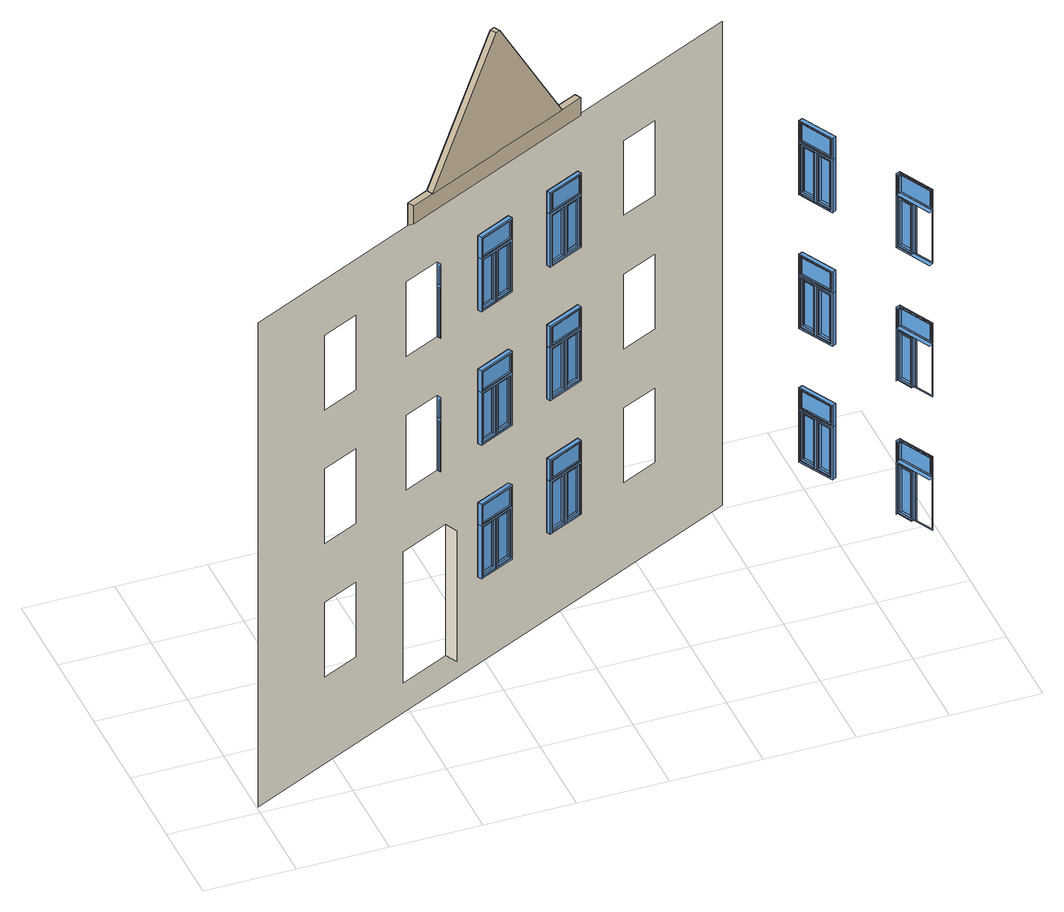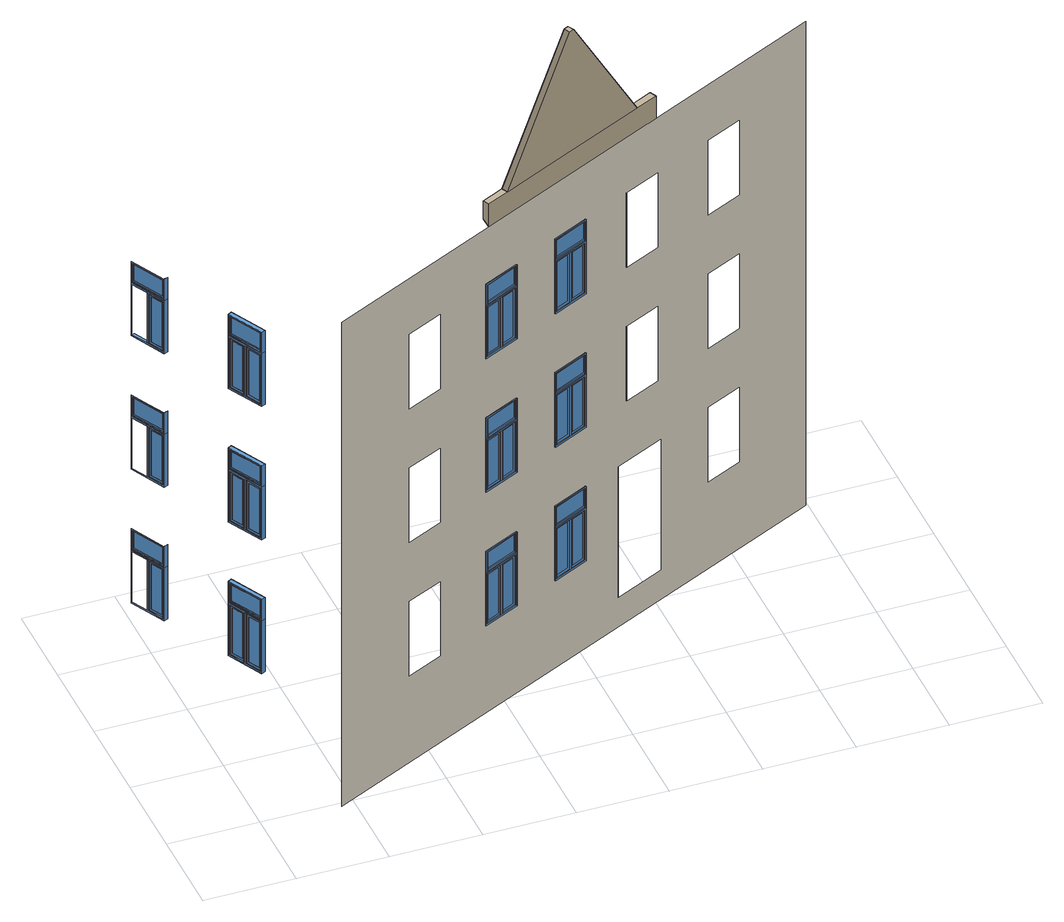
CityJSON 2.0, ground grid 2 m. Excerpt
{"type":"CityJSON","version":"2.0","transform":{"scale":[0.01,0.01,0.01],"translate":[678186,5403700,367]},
"CityObjects":{
"building1":{"type":"Building","attributes":{"measuredHeight":16.21},"children":["building1-1"],"geometry":[{"type":"MultiSurface","lod":"3","boundaries":[[[0,1,2,3]],[[4,5,6,7]],[[8,9,10,11]],[[12,13,14,15]],[[16,17,18,19]],[[20,21,22,23]],[[19,16,24,25]],[[23,20,26,27]],[[28,29,30,31]],[[32,33,34,35]],[[36,37,33,34]],[[38,39,40,41]],[[42,43,39,40]],[[44,45,46,47]],[[48,49,45,46]],[[50,51,52,53]],[[54,55,56,57]],[[58,59,60,61]],[[62,63,64,65]],[[66,67,68,69]],[[70,71,72,73]],[[74,52,51,75]],[[76,56,55,77]],[[78,60,59,79]],[[75,80,81,74]],[[77,82,83,76]],[[79,84,85,78]],[[86,87,88,89]],[[90,91,92,93]],[[94,95,96,97]],[[98,99,100,101]],[[102,103,104,105]],[[106,107,108,109]],[[65,64,110,111]],[[112,113,63,62]],[[69,68,114,115]],[[116,117,67,66]],[[73,72,118,119]],[[120,121,71,70]],[[122,123,124,125]],[[126,127,128,129]],[[130,131,132,133]],[[113,110,64,63],[122,123,124,125]],[[117,114,68,67],[126,127,128,129]],[[121,118,72,71],[130,131,132,133]],[[122,134,135,125]],[[126,136,137,129]],[[130,138,139,133]],[[86,89,140,141],[142,135,134,143]],[[90,93,144,145],[146,137,136,147]],[[94,97,148,149],[150,139,138,151]],[[89,88,152,140]],[[141,153,87,86]],[[93,92,154,144]],[[145,155,91,90]],[[97,96,156,148]],[[149,157,95,94]],[[158,159,160,161],[29,28,162,163],[164,165,166,167],[168,169,170,171],[37,172,173,32],[174,175,176,177],[178,179,180,181],[182,183,184,185],[186,38,43,187],[24,17,188,189],[190,191,192,193],[194,195,196,197],[198,199,200,201],[202,203,44,49],[21,204,205,26],[206,207,208,209]],[[123,143,134,122]],[[127,147,136,126]],[[131,151,138,130]],[[111,110,113,112]],[[115,114,117,116]],[[119,118,121,120]],[[152,153,141,140]],[[154,155,145,144]],[[156,157,149,148]],[[112,210,211,111]],[[116,212,213,115]],[[120,214,215,119]],[[33,216,172,37],[62,65,111,211,217,218,210,112]],[[33,32,173,216],[50,53,219,220]],[[39,221,187,43],[66,69,115,213,222,223,212,116]],[[39,38,186,221],[54,57,224,225]],[[45,226,202,49],[70,73,119,215,227,228,214,120]],[[45,44,203,226],[58,61,229,230]],[[53,52,231,219]],[[220,232,51,50]],[[57,56,233,224]],[[225,234,55,54]],[[61,60,235,229]],[[230,236,59,58]],[[98,237,238,99]],[[102,239,240,103]],[[106,241,242,107]],[[52,51,232,231],[237,98,99,238]],[[56,55,234,233],[239,102,103,240]],[[60,59,236,235],[241,106,107,242]],[[33,216,243,34]],[[39,221,244,40]],[[45,226,245,46]],[[173,32,35,246]],[[37,36,247,172]],[[186,38,41,248]],[[43,42,249,187]],[[203,44,47,250]],[[49,48,251,202]],[[99,238,252,100]],[[237,98,101,253]],[[103,240,254,104]],[[239,102,105,255]],[[107,242,256,108]],[[241,106,109,257]],[[258,231,52,74]],[[259,233,56,76]],[[260,235,60,78]],[[75,51,232,261]],[[77,55,234,262]],[[79,59,236,263]],[[74,75,261,258],[253,101,100,252]],[[76,77,262,259],[255,105,104,254]],[[78,79,263,260],[257,109,108,256]],[[101,253,252,100]],[[105,255,254,104]],[[109,257,256,108]],[[80,75,261,264]],[[265,258,74,81]],[[82,77,262,266]],[[267,259,76,83]],[[84,79,263,268]],[[269,260,78,85]],[[34,243,247,36],[270,271,152,88,87,153,272,273]],[[40,244,249,42],[274,275,154,92,91,155,276,277]],[[46,245,251,48],[278,279,156,96,95,157,280,281]],[[153,152,271,272]],[[35,34,243,246],[265,81,80,264]],[[155,154,275,276]],[[41,40,244,248],[267,83,82,266]],[[157,156,279,280]],[[47,46,245,250],[269,85,84,268]],[[210,282,283,211]],[[212,284,285,213]],[[214,286,287,215]],[[272,271,288,289]],[[276,275,290,291]],[[280,279,292,293]],[[294,295,296,297]],[[298,299,300,301]],[[302,303,304,305]],[[211,283,306,217]],[[213,285,307,222]],[[215,287,308,227]],[[218,309,282,210]],[[223,310,284,212]],[[228,311,286,214]],[[282,309,306,283],[297,312,313,294]],[[284,310,307,285],[301,314,315,298]],[[286,311,308,287],[305,316,317,302]],[[294,297,312,313]],[[298,301,314,315]],[[302,305,316,317]],[[313,318,295,294]],[[297,296,319,312]],[[315,320,299,298]],[[301,300,321,314]],[[317,322,303,302]],[[305,304,323,316]],[[288,324,325,289],[295,296,319,318]],[[290,326,327,291],[299,300,321,320]],[[292,328,329,293],[303,304,323,322]],[[325,273,272,289]],[[288,271,270,324]],[[327,277,276,291]],[[290,275,274,326]],[[329,281,280,293]],[[292,279,278,328]],[[312,319,318,313]],[[314,321,320,315]],[[316,323,322,317]],[[238,237,253,252]],[[240,239,255,254]],[[242,241,257,256]],[[217,306,309,218]],[[222,307,310,223]],[[227,308,311,228]],[[219,231,232,220]],[[224,233,234,225]],[[229,235,236,230]],[[324,270,273,325]],[[326,274,277,327]],[[328,278,281,329]],[[261,232,231,258]],[[262,234,233,259]],[[263,236,235,260]],[[264,261,258,265]],[[266,262,259,267]],[[268,263,260,269]],[[216,173,246,243]],[[243,216,172,247]],[[221,186,248,244]],[[244,221,187,249]],[[226,203,250,245]],[[245,226,202,251]],[[171,330,331,332]],[[333,168,330,331]],[[182,334,335,336]],[[337,183,334,335]],[[199,338,339,340]],[[341,200,338,339]],[[342,343,344,345]],[[346,347,348,349]],[[350,351,352,353]],[[354,355,356,357]],[[358,359,360,361]],[[362,363,364,365]],[[366,344,343,367]],[[368,348,347,369]],[[370,352,351,371]],[[367,372,373,366]],[[369,374,375,368]],[[371,376,377,370]],[[378,379,380,381]],[[382,383,384,385]],[[386,387,388,389]],[[390,391,392,393]],[[394,395,396,397]],[[398,399,400,401]],[[357,356,402,403]],[[361,360,404,405]],[[365,364,406,407]],[[408,409,355,354]],[[410,411,359,358]],[[412,413,363,362]],[[409,402,356,355],[414,415,416,417]],[[411,404,360,359],[418,419,420,421]],[[413,406,364,363],[422,423,424,425]],[[414,415,416,417]],[[418,419,420,421]],[[422,423,424,425]],[[414,426,427,417]],[[418,428,429,421]],[[422,430,431,425]],[[378,381,432,433],[434,427,426,435]],[[382,385,436,437],[438,429,428,439]],[[386,389,440,441],[442,431,430,443]],[[381,380,444,432]],[[433,445,379,378]],[[385,384,446,436]],[[437,447,383,382]],[[389,388,448,440]],[[441,449,387,386]],[[415,435,426,414]],[[419,439,428,418]],[[423,443,430,422]],[[403,402,409,408]],[[405,404,411,410]],[[407,406,413,412]],[[444,445,433,432]],[[446,447,437,436]],[[448,449,441,440]],[[408,450,451,403]],[[410,452,453,405]],[[412,454,455,407]],[[330,456,169,168],[354,357,403,451,457,458,450,408]],[[330,171,170,456],[342,345,459,460]],[[334,461,184,183],[358,361,405,453,462,463,452,410]],[[334,182,185,461],[346,349,464,465]],[[338,466,201,200],[362,365,407,455,467,468,454,412]],[[338,199,198,466],[350,353,469,470]],[[345,344,471,459]],[[460,472,343,342]],[[349,348,473,464]],[[465,474,347,346]],[[353,352,475,469]],[[470,476,351,350]],[[390,477,478,391]],[[394,479,480,395]],[[398,481,482,399]],[[344,343,472,471],[477,390,391,478]],[[348,347,474,473],[479,394,395,480]],[[352,351,476,475],[481,398,399,482]],[[330,456,483,331]],[[170,171,332,484]],[[168,333,485,169]],[[334,461,486,335]],[[185,182,336,487]],[[183,337,488,184]],[[338,466,489,339]],[[198,199,340,490]],[[200,341,491,201]],[[391,478,492,392]],[[477,390,393,493]],[[395,480,494,396]],[[479,394,397,495]],[[399,482,496,400]],[[481,398,401,497]],[[367,343,472,498]],[[499,471,344,366]],[[369,347,474,500]],[[501,473,348,368]],[[371,351,476,502]],[[503,475,352,370]],[[366,367,498,499],[493,393,392,492]],[[393,493,492,392]],[[368,369,500,501],[495,397,396,494]],[[397,495,494,396]],[[370,371,502,503],[497,401,400,496]],[[401,497,496,400]],[[372,367,498,504]],[[505,499,366,373]],[[374,369,500,506]],[[507,501,368,375]],[[376,371,502,508]],[[509,503,370,377]],[[331,483,485,333],[510,511,444,380,379,445,512,513]],[[332,331,483,484],[505,373,372,504]],[[335,486,488,337],[514,515,446,384,383,447,516,517]],[[336,335,486,487],[507,375,374,506]],[[339,489,491,341],[518,519,448,388,387,449,520,521]],[[340,339,489,490],[509,377,376,508]],[[445,444,511,512]],[[447,446,515,516]],[[449,448,519,520]],[[450,522,523,451]],[[452,524,525,453]],[[454,526,527,455]],[[512,511,528,529]],[[516,515,530,531]],[[520,519,532,533]],[[534,535,536,537]],[[538,539,540,541]],[[542,543,544,545]],[[451,523,546,457]],[[458,547,522,450]],[[453,525,548,462]],[[463,549,524,452]],[[455,527,550,467]],[[468,551,526,454]],[[534,537,552,553]],[[522,547,546,523],[537,552,553,534]],[[538,541,554,555]],[[524,549,548,525],[541,554,555,538]],[[542,545,556,557]],[[526,551,550,527],[545,556,557,542]],[[553,558,535,534]],[[537,536,559,552]],[[555,560,539,538]],[[541,540,561,554]],[[557,562,543,542]],[[545,544,563,556]],[[528,564,565,529],[535,536,559,558]],[[530,566,567,531],[539,540,561,560]],[[532,568,569,533],[543,544,563,562]],[[565,513,512,529]],[[528,511,510,564]],[[567,517,516,531]],[[530,515,514,566]],[[569,521,520,533]],[[532,519,518,568]],[[552,559,558,553]],[[554,561,560,555]],[[556,563,562,557]],[[478,477,493,492]],[[480,479,495,494]],[[482,481,497,496]],[[457,546,547,458]],[[462,548,549,463]],[[467,550,551,468]],[[459,471,472,460]],[[464,473,474,465]],[[469,475,476,470]],[[564,510,513,565]],[[566,514,517,567]],[[568,518,521,569]],[[498,472,471,499]],[[500,474,473,501]],[[502,476,475,503]],[[504,498,499,505]],[[506,500,501,507]],[[508,502,503,509]],[[456,170,484,483]],[[483,456,169,485]],[[461,185,487,486]],[[486,461,184,488]],[[466,198,490,489]],[[489,466,201,491]],[[570,571,572,573]],[[574,575,576,577]],[[578,579,580,581]],[[582,583,584,585]],[[586,587,588,589]],[[590,591,592,593]],[[573,594,595,570]],[[577,596,597,574]],[[581,598,599,578]],[[600,601,602,603]],[[604,605,601,602]],[[606,607,608,609]],[[610,611,607,608]],[[612,613,614,615]],[[616,617,613,614]],[[618,619,583,582]],[[620,621,587,586]],[[622,623,591,590]],[[585,584,624,625]],[[589,588,626,627]],[[593,592,628,629]],[[630,631,632,633]],[[634,635,636,637]],[[638,639,640,641]],[[582,585,625,618],[642,643,644,645]],[[586,589,627,620],[646,647,648,649]],[[590,593,629,622],[650,651,652,653]],[[603,602,654,655],[656,572,571,657]],[[609,608,658,659],[660,576,575,661]],[[615,614,662,663],[664,580,579,665]],[[602,654,666,604],[667,668,624,584,583,619,669,670]],[[608,658,671,610],[672,673,626,588,587,621,674,675]],[[614,662,676,616],[677,678,628,592,591,623,679,680]],[[619,624,668,669]],[[621,626,673,674]],[[623,628,678,679]],[[571,570,681,657]],[[656,682,573,572]],[[575,574,683,661]],[[660,684,577,576]],[[579,578,685,665]],[[664,686,581,580]],[[624,619,618,625]],[[626,621,620,627]],[[628,623,622,629]],[[687,644,643,688]],[[689,648,647,690]],[[691,652,651,692]],[[573,570,681,682],[693,633,632,694]],[[577,574,683,684],[695,637,636,696]],[[581,578,685,686],[697,641,640,698]],[[633,693,694,632]],[[637,695,696,636]],[[641,697,698,640]],[[699,595,594,700]],[[701,597,596,702]],[[703,599,598,704]],[[705,706,707,708]],[[709,710,711,712]],[[713,714,715,716]],[[669,668,717,718]],[[674,673,719,720]],[[679,678,721,722]],[[723,724,707,706],[687,725,726,688]],[[727,728,711,710],[689,729,730,690]],[[731,732,715,714],[691,733,734,692]],[[687,725,726,688]],[[689,729,730,690]],[[691,733,734,692]],[[725,645,644,687]],[[729,649,648,689]],[[733,653,652,691]],[[570,595,735,681]],[[682,736,594,573]],[[574,597,737,683]],[[684,738,596,577]],[[578,599,739,685]],[[686,740,598,581]],[[631,741,694,632]],[[742,630,633,693]],[[635,743,696,636]],[[744,634,637,695]],[[639,745,698,640]],[[746,638,641,697]],[[747,723,706,705]],[[748,727,710,709]],[[749,731,714,713]],[[708,707,724,750]],[[712,711,728,751]],[[716,715,732,752]],[[601,753,654,602]],[[607,754,658,608]],[[613,755,662,614]],[[756,600,603,655]],[[605,604,666,757]],[[758,606,609,659]],[[611,610,671,759]],[[760,612,615,663]],[[617,616,676,761]],[[762,670,669,718]],[[717,668,667,763]],[[764,675,674,720]],[[719,673,672,765]],[[766,680,679,722]],[[721,678,677,767]],[[768,769,770,771]],[[772,773,774,775]],[[776,777,778,779]],[[717,763,762,718],[769,770,780,781]],[[719,765,764,720],[773,774,782,783]],[[721,767,766,722],[777,778,784,785]],[[630,742,741,631]],[[594,595,735,736],[742,630,631,741]],[[634,744,743,635]],[[596,597,737,738],[744,634,635,743]],[[638,746,745,639]],[[598,599,739,740],[746,638,639,745]],[[657,681,682,656]],[[661,683,684,660]],[[665,685,686,664]],[[750,724,723,747]],[[751,728,727,748]],[[752,732,731,749]],[[763,667,670,762]],[[765,672,675,764]],[[767,677,680,766]],[[786,735,595,699]],[[787,737,597,701]],[[788,739,599,703]],[[700,594,736,789]],[[702,596,738,790]],[[704,598,740,791]],[[771,770,780,792]],[[775,774,782,793]],[[779,778,784,794]],[[795,781,769,768]],[[796,783,773,772]],[[797,785,777,776]],[[798,799,800,801]],[[802,803,804,805]],[[806,807,808,809]],[[747,798,801,750]],[[748,802,805,751]],[[749,806,809,752]],[[601,753,757,605],[705,708,750,801,810,811,798,747]],[[601,600,756,753],[699,700,789,786]],[[607,754,759,611],[709,712,751,805,812,813,802,748]],[[607,606,758,754],[701,702,790,787]],[[613,755,761,617],[713,716,752,809,814,815,806,749]],[[613,612,760,755],[703,704,791,788]],[[741,742,693,694]],[[743,744,695,696]],[[745,746,697,698]],[[768,771,792,795]],[[772,775,793,796]],[[776,779,794,797]],[[799,816,817,800],[771,792,795,768]],[[803,818,819,804],[775,793,796,772]],[[807,820,821,808],[779,794,797,776]],[[792,780,781,795]],[[793,782,783,796]],[[794,784,785,797]],[[681,735,736,682]],[[683,737,738,684]],[[685,739,740,686]],[[801,800,817,810]],[[811,816,799,798]],[[805,804,819,812]],[[813,818,803,802]],[[809,808,821,814]],[[815,820,807,806]],[[753,756,655,654]],[[654,753,757,666]],[[754,758,659,658]],[[658,754,759,671]],[[755,760,663,662]],[[662,755,761,676]],[[810,817,816,811]],[[812,819,818,813]],[[814,821,820,815]],[[789,736,735,786]],[[790,738,737,787]],[[791,740,739,788]],[[822,823,824,825]],[[826,827,828,829]],[[830,831,832,833]],[[834,835,836,837]],[[838,839,840,841]],[[842,843,844,845]],[[825,846,847,822]],[[829,848,849,826]],[[833,850,851,830]],[[852,853,854,855]],[[856,857,853,854]],[[858,859,860,861]],[[862,863,859,860]],[[864,865,866,867]],[[868,869,865,866]],[[870,871,835,834]],[[872,873,839,838]],[[874,875,843,842]],[[837,836,876,877]],[[841,840,878,879]],[[845,844,880,881]],[[882,883,884,885]],[[886,887,888,889]],[[890,891,892,893]],[[834,837,877,870],[894,895,896,897]],[[838,841,879,872],[898,899,900,901]],[[842,845,881,874],[902,903,904,905]],[[876,871,870,877]],[[878,873,872,879]],[[880,875,874,881]],[[906,896,895,907]],[[908,900,899,909]],[[910,904,903,911]],[[912,847,846,913]],[[914,849,848,915]],[[916,851,850,917]],[[918,919,920,921]],[[922,923,924,925]],[[926,927,928,929]],[[906,930,931,907]],[[908,932,933,909]],[[910,934,935,911]],[[936,937,920,919],[906,930,931,907]],[[938,939,924,923],[908,932,933,909]],[[940,941,928,927],[910,934,935,911]],[[930,897,896,906]],[[932,901,900,908]],[[934,905,904,910]],[[921,920,937,942]],[[943,936,919,918]],[[925,924,939,944]],[[945,938,923,922]],[[929,928,941,946]],[[947,940,927,926]],[[869,868,948,949]],[[853,950,951,854]],[[859,952,953,860]],[[865,954,955,866]],[[882,956,957,883]],[[846,847,958,959],[956,882,883,957]],[[886,960,961,887]],[[848,849,962,963],[960,886,887,961]],[[890,964,965,891]],[[850,851,966,967],[964,890,891,965]],[[942,937,936,943]],[[944,939,938,945]],[[946,941,940,947]],[[913,846,959,968]],[[969,958,847,912]],[[915,848,963,970]],[[971,962,849,914]],[[917,850,967,972]],[[973,966,851,916]],[[943,974,975,942]],[[945,976,977,944]],[[947,978,979,946]],[[853,950,980,857],[918,921,942,975,981,982,974,943]],[[853,852,983,950],[912,913,968,969]],[[859,952,984,863],[922,925,944,977,985,986,976,945]],[[859,858,987,952],[914,915,970,971]],[[865,954,949,869],[926,929,946,979,988,989,978,947]],[[865,864,990,954],[916,917,972,973]]],"semantics":{"surfaces":[{"type":"Window","frameKlumMaterialClass":"Wood","frameKlumMaterialIndex":"L101","frameMaterialUncertainty":"0.5","paneMaterialClass":"Glass"},{"type":"WallSurface"},{"type":"WallSurface","klumMaterialClass":"Brick","klumMaterialIndex":"B001","materialUncertainty":"0.3"}],"values":[0,0,0,0,0,0,0,0,1,0,0,0,0,0,0,0,0,0,0,0,0,0,0,0,0,0,0,0,0,0,0,0,0,0,0,0,0,0,0,0,0,0,0,0,0,0,0,0,0,0,0,0,0,0,0,0,0,2,0,0,0,0,0,0,0,0,0,0,0,0,0,0,0,0,0,0,0,0,0,0,0,0,0,0,0,0,0,0,0,0,0,0,0,0,0,0,0,0,0,0,0,0,0,0,0,0,0,0,0,0,0,0,0,0,0,0,0,0,0,0,0,0,0,0,0,0,0,0,0,0,0,0,0,0,0,0,0,0,0,0,0,0,0,0,0,0,0,0,0,0,0,0,0,0,0,0,0,0,0,0,0,0,0,0,0,0,0,0,0,0,0,0,0,0,0,0,0,0,0,0,0,0,0,0,0,0,0,0,0,0,0,0,0,0,0,0,0,0,0,0,0,0,0,0,0,0,0,0,0,0,0,0,0,0,0,0,0,0,0,0,0,0,0,0,0,0,0,0,0,0,0,0,0,0,0,0,0,0,0,0,0,0,0,0,0,0,0,0,0,0,0,0,0,0,0,0,0,0,0,0,0,0,0,0,0,0,0,0,0,0,0,0,0,0,0,0,0,0,0,0,0,0,0,0,0,0,0,0,0,0,0,0,0,0,0,0,0,0,0,0,0,0,0,0,0,0,0,0,0,0,0,0,0,0,0,0,0,0,0,0,0,0,0,0,0,0,0,0,0,0,0,0,0,0,0,0,0,0,0,0,0,0,0,0,0,0,0,0,0,0,0,0,0,0,0,0,0,0,0,0,0,0,0,0,0,0,0,0,0,0,0,0,0,0,0,0,0,0,0,0,0,0,0,0,0,0,0,0,0,0,0,0,0,0,0,0,0,0,0,0,0,0,0,0,0,0,0,0,0,0,0,0,0,0,0,0,0,0,0,0,0,0,0,0,0,0,0,0,0,0,0,0,0,0,0,0,0,0,0,0,0,0,0,0,0,0,0,0,0,0,0,0,0,0,0,0,0,0,0,0,0,0,0,0,0,0,0,0,0,0,0,0,0,0,0,0,0,0,0,0,0,0,0,0,0,0,0,0,0,0,0,0,0,0,0,0,0,0,0,0,0,0,0,0,0,0,0,0,0,0,0,0,0,0,0,0,0,0,0,0,0,0,0,0,0,0,0,0,0,0,0,0,0,0,0,0,0,0,0,0,0,0,0,0,0,0,0,0,0,0,0,0,0,0,0,0,0,0,0,0,0,0,0,0,0,0,0,0,0,0,0,0,0,0,0,0,0,0,0,0,0,0,0,0,0,0,0,0,0,0,0,0,0,0,0,0,0,0,0,0,0,0,0,0,0,0,0,0,0,0,0,0,0,0,0,0,0,0,0,0,0,0,0,0,0,0,0,0,0,0,0,0,0,0,0,0,0,0,0,0,0]}}]},
"building1-1":{"type":"BuildingInstallation","attributes":{"materialUncertainty":"1","relationToConstruction":"outside"},"parents":["building1"],"geometry":[{"type":"MultiSurface","lod":"3","boundaries":[[[991,992,993,994,995,996,997,998]],[[999,1000,1001,1002,1003,1004,1005,1006]],[[1007,1008,1009,1010]],[[1010,1011,1012,1007]],[[1008,1013,1014,1009]],[[1005,1006,997,998]],[[993,994,1001,1002]],[[998,991,1004,1005]],[[1011,1001,994,1012]],[[1006,1014,1013,997]],[[1002,1003,992,993]],[[1000,999,996,995]],[[999,1006,997,996]],[[1001,1000,995,994]],[[993,992,991,998,997,1013,1008,1007,1012,994]],[[1005,1004,1003,1002,1001,1011,1010,1009,1014,1006]],[[1003,1004,991,992]]]}]}
},
"vertices":[
[476,238,724],[477,236,724],[477,236,599],[476,238,599],[476,238,1059],[477,236,1059],[477,236,934],[476,238,934],[478,236,778],[477,237,778],[477,237,732],[478,236,732],[478,236,1113],[477,237,1113],[477,237,1067],[478,236,1067],[476,247,728],[476,247,782],[480,238,782],[480,238,728],[476,247,1063],[476,247,1117],[480,238,1117],[480,238,1063],[476,247,595],[480,238,595],[476,247,930],[480,238,930],[499,258,444],[499,258,116],[512,231,116],[512,231,444],[583,299,447],[583,299,393],[588,290,393],[588,290,447],[588,290,260],[583,299,260],[583,299,782],[583,299,728],[588,290,728],[588,290,782],[588,290,595],[583,299,595],[583,299,1117],[583,299,1063],[588,290,1063],[588,290,1117],[588,290,930],[583,299,930],[586,300,443],[587,298,443],[587,298,396],[586,300,396],[586,300,778],[587,298,778],[587,298,731],[586,300,731],[586,300,1113],[587,298,1113],[587,298,1066],[586,300,1066],[587,300,389],[588,298,389],[588,298,264],[587,300,264],[587,300,724],[588,298,724],[588,298,599],[587,300,599],[587,300,1059],[588,298,1059],[588,298,934],[587,300,934],[590,292,396],[590,292,443],[590,292,731],[590,292,778],[590,292,1066],[590,292,1113],[591,291,443],[591,291,396],[591,291,778],[591,291,731],[591,291,1113],[591,291,1066],[590,293,264],[591,291,264],[591,291,389],[590,293,389],[590,293,599],[591,291,599],[591,291,724],[590,293,724],[590,293,934],[591,291,934],[591,291,1059],[590,293,1059],[590,299,440],[590,299,400],[593,293,400],[593,293,440],[590,299,775],[590,299,735],[593,293,735],[593,293,775],[590,299,1110],[590,299,1070],[593,293,1070],[593,293,1110],[623,315,264],[622,317,264],[622,317,389],[623,315,389],[623,315,599],[622,317,599],[622,317,724],[623,315,724],[623,315,934],[622,317,934],[622,317,1059],[623,315,1059],[618,313,270],[618,313,384],[592,300,384],[592,300,270],[618,313,605],[618,313,719],[592,300,719],[592,300,605],[618,313,940],[618,313,1054],[592,300,1054],[592,300,940],[620,308,270],[595,296,270],[620,308,605],[595,296,605],[620,308,940],[595,296,940],[625,310,389],[625,310,264],[595,296,384],[620,308,384],[625,310,724],[625,310,599],[595,296,719],[620,308,719],[625,310,1059],[625,310,934],[595,296,1054],[620,308,1054],[626,308,389],[626,308,264],[626,308,724],[626,308,599],[626,308,1059],[626,308,934],[1228,610,42],[4,19,42],[4,19,1256],[1228,610,1256],[387,204,444],[387,204,116],[969,485,260],[1050,524,260],[1050,524,446],[969,485,446],[766,387,260],[847,426,260],[847,426,446],[766,387,446],[664,338,260],[664,338,447],[261,143,446],[180,104,446],[180,104,259],[261,143,259],[1050,524,781],[969,485,781],[969,485,595],[1050,524,595],[766,387,781],[766,387,595],[847,426,595],[847,426,781],[664,338,782],[664,338,595],[395,208,782],[395,208,595],[180,104,594],[261,143,594],[261,143,781],[180,104,781],[969,485,930],[1050,524,930],[1050,524,1116],[969,485,1116],[847,426,1116],[766,387,1116],[766,387,930],[847,426,930],[664,338,930],[664,338,1117],[395,208,1117],[395,208,930],[261,143,1116],[180,104,1116],[180,104,929],[261,143,929],[626,319,389],[626,319,264],[626,319,724],[626,319,599],[626,319,1059],[626,319,934],[664,338,393],[661,336,264],[661,336,389],[662,336,396],[662,336,443],[664,338,728],[661,336,599],[661,336,724],[662,336,731],[662,336,778],[664,338,1063],[661,336,934],[661,336,1059],[662,336,1066],[662,336,1113],[663,334,396],[663,334,443],[663,334,731],[663,334,778],[663,334,1066],[663,334,1113],[660,333,440],[660,333,400],[660,333,775],[660,333,735],[660,333,1110],[660,333,1070],[669,329,393],[669,329,728],[669,329,1063],[669,329,447],[669,329,260],[669,329,782],[669,329,595],[669,329,1117],[669,329,930],[662,327,400],[662,327,440],[662,327,735],[662,327,775],[662,327,1070],[662,327,1110],[665,328,396],[665,328,731],[665,328,1066],[665,328,443],[665,328,778],[665,328,1113],[666,327,443],[666,327,396],[666,327,778],[666,327,731],[666,327,1113],[666,327,1066],[665,327,389],[631,310,389],[631,310,264],[665,327,264],[665,327,724],[631,310,724],[631,310,599],[665,327,599],[665,327,1059],[631,310,1059],[631,310,934],[665,327,934],[627,317,389],[627,317,264],[627,317,724],[627,317,599],[627,317,1059],[627,317,934],[629,312,389],[629,312,264],[629,312,724],[629,312,599],[629,312,1059],[629,312,934],[632,319,384],[634,315,384],[634,315,270],[632,319,270],[632,319,719],[634,315,719],[634,315,605],[632,319,605],[632,319,1054],[634,315,1054],[634,315,940],[632,319,940],[662,334,264],[662,334,599],[662,334,934],[662,334,389],[662,334,724],[662,334,1059],[658,332,270],[658,332,384],[658,332,605],[658,332,719],[658,332,940],[658,332,1054],[660,327,384],[660,327,270],[660,327,719],[660,327,605],[660,327,1054],[660,327,940],[664,329,389],[664,329,264],[664,329,724],[664,329,599],[664,329,1059],[664,329,934],[766,387,393],[770,378,393],[770,378,446],[770,378,260],[766,387,728],[770,378,728],[770,378,781],[770,378,595],[766,387,1063],[770,378,1063],[770,378,1116],[770,378,930],[769,388,443],[770,386,443],[770,386,396],[769,388,396],[769,388,778],[770,386,778],[770,386,731],[769,388,731],[769,388,1113],[770,386,1113],[770,386,1066],[769,388,1066],[769,388,389],[770,386,389],[770,386,264],[769,388,264],[769,388,724],[770,386,724],[770,386,599],[769,388,599],[769,388,1059],[770,386,1059],[770,386,934],[769,388,934],[773,380,396],[773,380,443],[773,380,731],[773,380,778],[773,380,1066],[773,380,1113],[773,379,443],[773,379,396],[773,379,778],[773,379,731],[773,379,1113],[773,379,1066],[773,382,264],[774,379,264],[774,379,389],[773,382,389],[773,382,599],[774,379,599],[774,379,724],[773,382,724],[773,382,934],[774,379,934],[774,379,1059],[773,382,1059],[773,387,440],[773,387,400],[776,382,400],[776,382,440],[773,387,775],[773,387,735],[776,382,735],[776,382,775],[773,387,1110],[773,387,1070],[776,382,1070],[776,382,1110],[805,403,264],[804,405,264],[805,403,599],[804,405,599],[805,403,934],[804,405,934],[804,405,389],[805,403,389],[804,405,724],[805,403,724],[804,405,1059],[805,403,1059],[801,401,269],[801,401,383],[775,388,383],[775,388,269],[801,401,605],[801,401,718],[775,388,718],[775,388,605],[801,401,939],[801,401,1053],[775,388,1053],[775,388,939],[803,396,269],[777,384,269],[803,396,605],[777,384,605],[803,396,939],[777,384,939],[808,399,389],[808,399,264],[777,384,383],[803,396,383],[808,399,724],[808,399,599],[777,384,718],[803,396,718],[808,399,1059],[808,399,934],[777,384,1053],[803,396,1053],[809,396,389],[809,396,264],[809,396,724],[809,396,599],[809,396,1059],[809,396,934],[809,407,389],[809,407,264],[809,407,724],[809,407,599],[809,407,1059],[809,407,934],[847,426,393],[844,424,264],[844,424,389],[844,425,396],[844,425,443],[847,426,728],[844,424,599],[844,424,724],[844,425,731],[844,425,778],[847,426,1063],[844,424,934],[844,424,1059],[844,425,1066],[844,425,1113],[845,422,396],[845,422,443],[845,422,731],[845,422,778],[845,422,1066],[845,422,1113],[842,421,440],[842,421,400],[842,421,775],[842,421,735],[842,421,1110],[842,421,1070],[851,417,393],[851,417,446],[851,417,260],[851,417,728],[851,417,781],[851,417,595],[851,417,1063],[851,417,1116],[851,417,930],[845,415,400],[845,415,440],[845,415,735],[845,415,775],[845,415,1070],[845,415,1110],[848,417,443],[848,417,396],[848,417,778],[848,417,731],[848,417,1113],[848,417,1066],[849,416,443],[849,416,396],[849,416,778],[849,416,731],[849,416,1113],[849,416,1066],[848,415,389],[813,398,389],[813,398,264],[848,415,264],[848,415,724],[813,398,724],[813,398,599],[848,415,599],[848,415,1059],[813,398,1059],[813,398,934],[848,415,934],[810,405,389],[810,405,264],[810,405,724],[810,405,599],[810,405,1059],[810,405,934],[812,401,389],[812,401,264],[812,401,724],[812,401,599],[812,401,1059],[812,401,934],[814,407,383],[817,403,383],[817,403,269],[814,407,269],[814,407,718],[817,403,718],[817,403,605],[814,407,605],[814,407,1053],[817,403,1053],[817,403,939],[814,407,939],[845,422,264],[845,422,389],[845,422,599],[845,422,724],[845,422,934],[845,422,1059],[840,420,269],[840,420,383],[840,420,605],[840,420,718],[840,420,939],[840,420,1053],[842,415,383],[842,415,269],[842,415,718],[842,415,605],[842,415,1053],[842,415,939],[847,417,389],[847,417,264],[847,417,724],[847,417,599],[847,417,1059],[847,417,934],[1319,411,449],[1318,411,449],[1318,411,402],[1319,411,402],[1319,411,784],[1318,411,784],[1318,411,737],[1319,411,737],[1319,411,1119],[1318,411,1119],[1318,411,1072],[1319,411,1072],[1320,412,270],[1318,410,270],[1318,410,395],[1320,412,395],[1320,412,605],[1318,410,605],[1318,410,730],[1320,412,730],[1320,412,940],[1318,410,940],[1318,410,1065],[1320,412,1065],[1324,414,402],[1324,414,449],[1324,414,737],[1324,414,784],[1324,414,1072],[1324,414,1119],[1325,418,452],[1325,418,399],[1316,414,399],[1316,414,452],[1316,414,266],[1325,418,266],[1325,418,787],[1325,418,734],[1316,414,734],[1316,414,787],[1316,414,601],[1325,418,601],[1325,418,1122],[1325,418,1069],[1316,414,1069],[1316,414,1122],[1316,414,936],[1325,418,936],[1338,377,270],[1335,376,270],[1338,377,605],[1335,376,605],[1338,377,940],[1335,376,940],[1335,376,395],[1338,377,395],[1335,376,730],[1338,377,730],[1335,376,1065],[1338,377,1065],[1326,411,446],[1326,411,406],[1320,408,406],[1320,408,446],[1326,411,781],[1326,411,741],[1320,408,741],[1320,408,781],[1326,411,1116],[1326,411,1076],[1320,408,1076],[1320,408,1116],[1322,407,389],[1322,407,276],[1335,381,276],[1335,381,389],[1322,407,724],[1322,407,611],[1335,381,611],[1335,381,724],[1322,407,1059],[1322,407,946],[1335,381,946],[1335,381,1059],[1357,333,399],[1357,333,452],[1355,336,402],[1355,336,449],[1357,333,734],[1357,333,787],[1355,336,737],[1355,336,784],[1357,333,1069],[1357,333,1122],[1355,336,1072],[1355,336,1119],[1357,333,266],[1355,337,395],[1338,371,395],[1338,371,270],[1355,337,270],[1357,333,601],[1355,337,730],[1338,371,730],[1338,371,605],[1355,337,605],[1357,333,936],[1355,337,1065],[1338,371,1065],[1338,371,940],[1355,337,940],[1356,337,449],[1356,337,402],[1356,337,784],[1356,337,737],[1356,337,1119],[1356,337,1072],[1340,384,276],[1327,409,276],[1340,384,611],[1327,409,611],[1340,384,946],[1327,409,946],[1355,340,446],[1355,340,406],[1355,340,781],[1355,340,741],[1355,340,1116],[1355,340,1076],[1327,415,449],[1327,415,402],[1327,415,784],[1327,415,737],[1327,415,1119],[1327,415,1072],[1327,415,395],[1325,414,395],[1325,414,270],[1327,415,270],[1327,415,730],[1325,414,730],[1325,414,605],[1327,415,605],[1327,415,1065],[1325,414,1065],[1325,414,940],[1327,415,940],[1340,372,395],[1340,372,270],[1340,372,730],[1340,372,605],[1340,372,1065],[1340,372,940],[1342,379,395],[1342,379,270],[1340,384,389],[1327,409,389],[1342,379,730],[1342,379,605],[1340,384,724],[1327,409,724],[1342,379,1065],[1342,379,940],[1340,384,1059],[1327,409,1059],[1362,340,449],[1362,340,402],[1362,340,784],[1362,340,737],[1362,340,1119],[1362,340,1072],[1361,343,406],[1361,343,446],[1361,343,741],[1361,343,781],[1361,343,1076],[1361,343,1116],[1344,380,395],[1344,380,730],[1344,380,1065],[1344,380,270],[1344,380,605],[1344,380,940],[1366,338,399],[1366,338,734],[1366,338,1069],[1366,338,452],[1366,338,266],[1366,338,787],[1366,338,601],[1366,338,1122],[1366,338,936],[1357,338,270],[1357,338,395],[1357,338,605],[1357,338,730],[1357,338,940],[1357,338,1065],[1347,370,389],[1342,368,389],[1342,368,276],[1347,370,276],[1347,370,724],[1342,368,724],[1342,368,611],[1347,370,611],[1347,370,1059],[1342,368,1059],[1342,368,946],[1347,370,946],[1355,342,276],[1355,342,389],[1355,342,611],[1355,342,724],[1355,342,946],[1355,342,1059],[1364,341,449],[1364,341,784],[1364,341,1119],[1364,341,402],[1364,341,737],[1364,341,1072],[1360,345,276],[1360,345,611],[1360,345,946],[1360,345,389],[1360,345,724],[1360,345,1059],[1347,376,395],[1344,375,395],[1344,375,270],[1347,376,270],[1347,376,730],[1344,375,730],[1344,375,605],[1347,376,605],[1347,376,1065],[1344,375,1065],[1344,375,940],[1347,376,940],[1364,341,270],[1364,341,395],[1364,341,605],[1364,341,730],[1364,341,940],[1364,341,1065],[1362,340,395],[1362,340,270],[1362,340,730],[1362,340,605],[1362,340,1065],[1362,340,940],[1436,178,449],[1435,178,449],[1435,178,402],[1436,178,402],[1436,178,784],[1435,178,784],[1435,178,737],[1436,178,737],[1436,178,1119],[1435,178,1119],[1435,178,1072],[1436,178,1072],[1438,179,270],[1436,178,270],[1436,178,395],[1438,179,395],[1438,179,605],[1436,178,605],[1436,178,730],[1438,179,730],[1438,179,940],[1436,178,940],[1436,178,1065],[1438,179,1065],[1442,181,402],[1442,181,449],[1442,181,737],[1442,181,784],[1442,181,1072],[1442,181,1119],[1443,185,452],[1443,185,399],[1434,181,399],[1434,181,452],[1434,181,266],[1443,185,266],[1443,185,787],[1443,185,734],[1434,181,734],[1434,181,787],[1434,181,601],[1443,185,601],[1443,185,1122],[1443,185,1069],[1434,181,1069],[1434,181,1122],[1434,181,936],[1443,185,936],[1455,144,270],[1453,143,270],[1455,144,605],[1453,143,605],[1455,144,940],[1453,143,940],[1453,143,395],[1455,144,395],[1453,143,730],[1455,144,730],[1453,143,1065],[1455,144,1065],[1444,178,446],[1444,178,406],[1438,175,406],[1438,175,446],[1444,178,781],[1444,178,741],[1438,175,741],[1438,175,781],[1444,178,1116],[1444,178,1076],[1438,175,1076],[1438,175,1116],[1440,174,389],[1440,174,276],[1453,148,276],[1453,148,389],[1440,174,724],[1440,174,611],[1453,148,611],[1453,148,724],[1440,174,1059],[1440,174,946],[1453,148,946],[1453,148,1059],[1458,151,276],[1445,176,276],[1458,151,611],[1445,176,611],[1458,151,946],[1445,176,946],[1444,183,449],[1444,183,402],[1444,183,784],[1444,183,737],[1444,183,1119],[1444,183,1072],[1445,182,395],[1442,181,395],[1442,181,270],[1445,182,270],[1445,182,730],[1442,181,730],[1442,181,605],[1445,182,605],[1445,182,1065],[1442,181,1065],[1442,181,940],[1445,182,940],[1458,151,389],[1445,176,389],[1458,151,724],[1445,176,724],[1458,151,1059],[1445,176,1059],[1460,146,395],[1460,146,270],[1460,146,730],[1460,146,605],[1460,146,1065],[1460,146,940],[1462,147,270],[1462,147,395],[1462,147,605],[1462,147,730],[1462,147,940],[1462,147,1065],[1475,100,936],[1483,105,936],[1483,105,399],[1475,100,399],[1483,105,734],[1475,100,734],[1483,105,1069],[1475,100,1069],[1478,110,446],[1478,110,406],[1480,107,449],[1480,107,402],[1478,110,781],[1478,110,741],[1480,107,784],[1480,107,737],[1478,110,1116],[1478,110,1076],[1480,107,1119],[1480,107,1072],[1482,108,402],[1482,108,449],[1482,108,737],[1482,108,784],[1482,108,1072],[1482,108,1119],[1464,143,395],[1464,143,270],[1464,143,730],[1464,143,605],[1464,143,1065],[1464,143,940],[1483,105,266],[1482,108,270],[1482,108,395],[1483,105,452],[1483,105,601],[1482,108,605],[1482,108,730],[1483,105,787],[1482,108,940],[1482,108,1065],[1483,105,1122],
[626,319,1313],[616,314,1313],[489,253,1313],[449,234,1313],[616,314,1613],[626,319,1613],[790,398,1313],[744,376,1313],[633,305,1613],[623,300,1613],[456,219,1313],[496,238,1313],[623,300,1313],[633,305,1313],[751,361,1313],[797,384,1313],[399,210,1256],[840,422,1256],[847,408,1268],[406,195,1268],[406,195,1313],[399,210,1313],[840,422,1313],[847,408,1313]
]}
